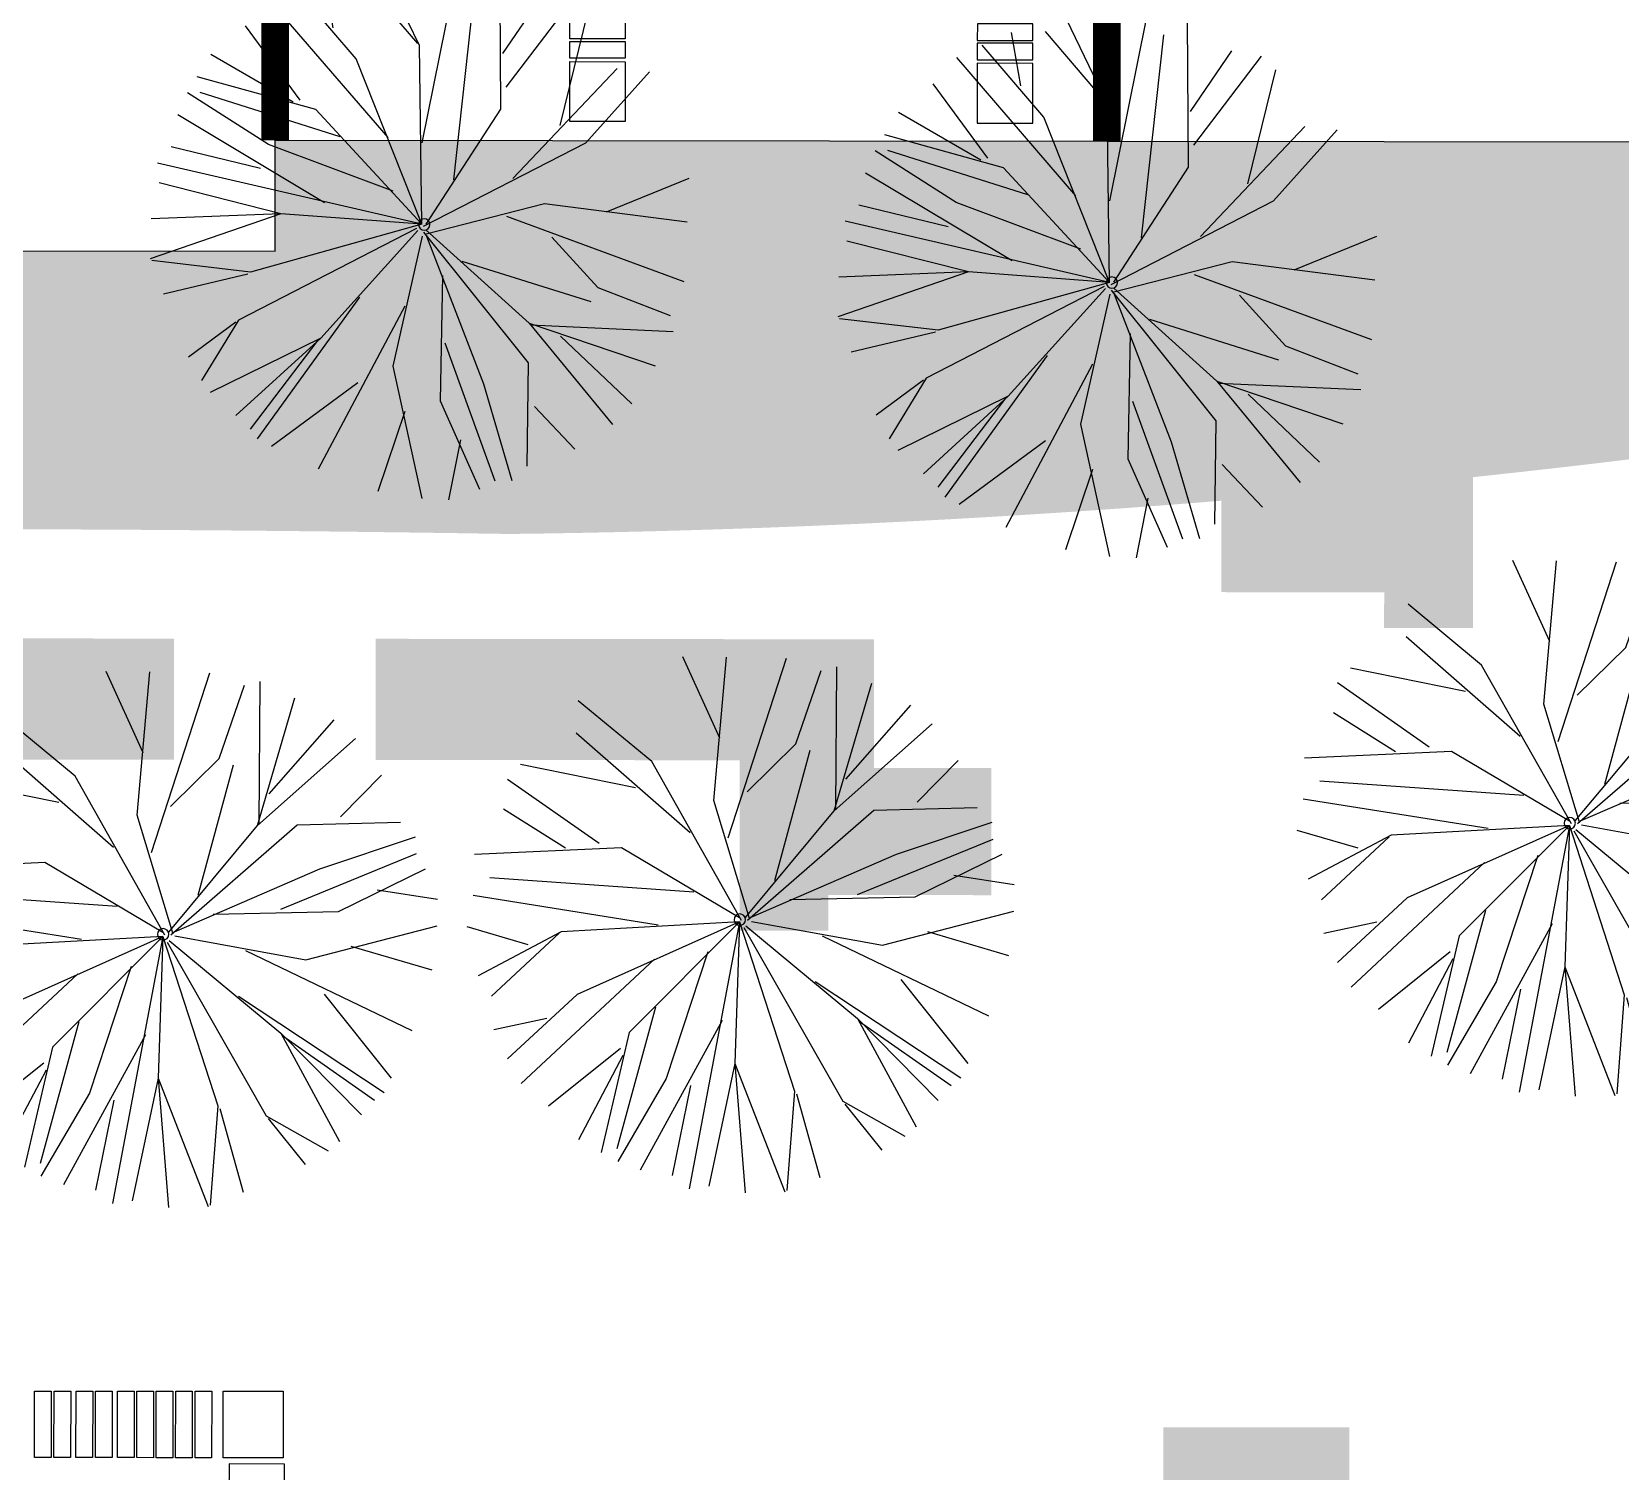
# Model space of a CAD drawing. Header units: millimetres. Extents: x -1030105 to 906887, y -616134 to 1220667.
# Drawn here: x -812864 to -784214, y -441791 to -415820 of the extents above; entities that cross this region are included whole.
import ezdxf

# ---------------------------------------------------------------- set-up
doc = ezdxf.new("R2010")
doc.units = ezdxf.units.MM
doc.header["$MEASUREMENT"] = 0
for name, color, linetype in [('240930  KHU B- TMB gời inno$0$DA-ELEV-PEN1', 8, 'Continuous'), ('240930  KHU B- TMB gời inno$0$DA-WALL-PATT', 8, 'Continuous'), ('240930  KHU B- TMB gời inno$0$TMB-KHU B-XREF$0$Xref-LBC-Plot$0$DA-SITE-CNTR1', 8, 'Continuous'), ('240930  KHU B- TMB gời inno$0$XREF_LBC_ZONE B_BEACH VILLA 22 11 11$0$DA-FLOR-PATT', 251, 'Continuous'), ('DA-LANS-TREE', 7, 'Continuous'), ('Dat cong trinh cac loai', 6, 'Continuous'), ('KTCQ CẢNH QUAN', 192, 'Continuous'), ('N-cay lon', 192, 'Continuous'), ('ranh dat', 7, 'Continuous'), ('TMB-KHU B-XREF$0$Xref-LBC-Plot$0$DA-SITE-CNTR1', 8, 'Continuous')]:
    doc.layers.add(name, color=color, linetype=linetype)
doc.layers.add('240930  KHU B- TMB gời inno$0$GFA', color=6, linetype='Continuous', lineweight=0)
doc.layers.add('GFA', color=6, linetype='Continuous', lineweight=0)

# ---------------------------------------------------------------- blocks, each defined once
blk = doc.blocks.new('*U1357')
at = {"layer": '240930  KHU B- TMB gời inno$0$DA-WALL-PATT'}
blk.add_lwpolyline([(-3.229222828849736e-06, -0.5999999999912385), (-0.3000032292184836, -0.5999983853798173), (-0.2999978471795833, 0.4000017712514665), (2.152816071429693e-06, 0.4000001566400453)], close=True, dxfattribs=at)
blk = doc.blocks.new('*U1358')
at = {"color": 0, "linetype": 'ByBlock', "lineweight": -2, "transparency": 16777216, "rotation": 180.0003083683384}
for p in [(-0.6520413989287883, -240.4905452351165), (-0.3020413989338584, -240.4905433514032), (0.04795860106107241, -240.4905414676899), (0.3979586010560023, -240.4905395839766), (0.7479586010509327, -240.4905377002632), (1.097958601045863, -240.4905358165499), (1.447958601040793, -240.4905339328366), (1.797958601035723, -240.4905320491233), (2.147958601030654, -240.4905301654099), (2.497958601025584, -240.4905282816966), (2.847958601020514, -240.4905263979833), (3.197958601015444, -240.49052451427), (3.547958601010374, -240.4905226305566)]:
    blk.add_blockref('*U1357', p, dxfattribs=at)
blk = doc.blocks.new('*U1367')
at = {"layer": '240930  KHU B- TMB gời inno$0$DA-WALL-PATT'}
blk.add_lwpolyline([(-0.003229222828849743, -599.9999999912397), (-300.0032292184842, -599.9983853798185), (-299.9978471795839, 400.0017712514673), (0.002152816071429697, 400.000156640046)], close=True, dxfattribs=at)
blk = doc.blocks.new('*U1368')
at = {"color": 0, "linetype": 'ByBlock', "lineweight": -2, "transparency": 16777216, "rotation": 180.0003083671565}
for p in [(397.9586010560033, -240490.539583977), (747.9586010509342, -240490.5377002637), (1097.958601045865, -240490.5358165504), (1447.958601040796, -240490.533932837), (1797.958601035727, -240490.5320491237), (2147.958601030658, -240490.5301654104), (2497.958601025588, -240490.5282816971), (2847.958601020519, -240490.5263979837), (3197.95860101545, -240490.5245142704), (3547.958601010381, -240490.5226305571)]:
    blk.add_blockref('*U1367', p, dxfattribs=at)
blk = doc.blocks.new('240930  KHU B- TMB gời inno$0$River Semi Roof plan')
at = {"layer": 'GFA', "true_color": 0x8c7854}
h = blk.add_hatch(dxfattribs=at)
h.set_pattern_fill('DOLMIT', color=35, scale=0.4632663540241868, angle=180)
h.set_pattern_definition([(180, (-298548.0829749774, -27398.88642619204), (3.72494558369705e-17, -0.1158165885060467), []), (225.0000000000001, (-298548.0829749774, -27398.88642619204), (0.2316331766234057, -0.2316331766234055), [0.1637893902130351, -0.3275787804260702])])
edge = h.paths.add_edge_path()
edge.add_line((11140.01659839404, -15026.58523369872), (11140.01622314871, -21596.48703951246))
edge.add_line((11140.01622315113, -21596.48703951237), (14212.43875728888, -21596.48443492525))
edge.add_line((14212.43875728909, -21596.48443492536), (14212.43976426888, -23196.73011857584))
edge.add_line((14212.43976426859, -23196.73011857584), (13569.27137817192, -23196.72924651307))
edge.add_line((13569.27137816873, -23196.72924651309), (13569.27137816873, -26132.59862993162))
edge.add_line((13569.27137816873, -26132.59862993155), (11276.56628487019, -26132.59862993155))
edge.add_line((11276.56628487063, -26132.59862993155), (11276.56628487063, -24016.04163258319))
edge.add_line((11276.56628487063, -24016.04163258323), (8955.182916996175, -24016.04161172589))
edge.add_line((8955.182916998769, -24016.0416117258), (8955.182291444173, -15026.58515572585))
edge.add_line((8955.182291444296, -15026.58515572584), (11140.01627673796, -15026.58519136095))
at = {"layer": '240930  KHU B- TMB gời inno$0$DA-ELEV-PEN1', "elevation": -1.537108971898405e-07}
for points in [[(-1439.520074217347, -549.7446226924658), (-361.544846681878, -549.7446226924658), (-361.544846681878, 450.2687200419605), (-1439.520074217347, 450.2687200419605)], [(-1461.734797787387, -6899.987814486027), (-383.7595702519175, -6899.987814486027), (-383.7595702519175, -7900.001157220453), (-1461.734797787387, -7900.001157220453)]]:
    blk.add_lwpolyline(points, close=True, dxfattribs=at)
at = {"color": 0, "xscale": -0.9999999999999982, "rotation": 180}
blk.add_blockref('*U1368', (-5350.750164527912, -240440.2672532536, -1.529520665684676e-07), dxfattribs=at)
at = {"color": 0, "xscale": 999.9999999999999, "yscale": 999.9999999999999, "zscale": 999.9999999999999}
blk.add_blockref('*U1358', (-5372.964888097951, 232990.5348160751, -1.529520665684676e-07), dxfattribs=at)
blk = doc.blocks.new('240930  KHU B- TMB gời inno$0$sdwsedwe')
at = {"layer": 'GFA', "true_color": 0x8c7854}
h = blk.add_hatch(dxfattribs=at)
h.set_pattern_fill('DOLMIT', color=35, scale=0.4632663540241877, angle=180)
h.set_pattern_definition([(180, (-258403.9892735296, -65107.98810847144), (3.724945583697057e-17, -0.1158165885060469), []), (225.0000000000001, (-258403.9892735296, -65107.98810847144), (0.2316331766234062, -0.231633176623406), [0.1637893902130355, -0.3275787804260709])])
edge = h.paths.add_edge_path()
edge.add_line((44679.27568386635, -221718.7026096657), (54301.83516302945, -221718.7031592661))
edge.add_line((54301.83516302938, -221718.7031592615), (54301.83134823957, -217218.7015681114))
edge.add_line((54301.83134823968, -217218.7015681118), (56645.61969201289, -217218.7000932461))
edge.add_line((56645.6196920129, -217218.7000932433), (56645.61841475242, -218160.7120491687))
edge.add_line((56645.61841475219, -218160.7120491751), (60945.61841475214, -218160.7120491751))
edge.add_line((60945.61841475219, -218160.7120491751), (60945.61841475219, -221518.7060923924))
edge.add_line((60945.61841475219, -221518.7060923912), (57845.61841475205, -221518.7060923912))
edge.add_line((57845.61841475242, -221518.7060923912), (57845.61838420385, -224918.7035644303))
edge.add_line((57845.61838420364, -224918.7035644278), (44679.27556966407, -224918.7044806418))
edge.add_line((44679.27556966408, -224918.7044806406), (44679.2756218568, -221718.7030807747))
at = {"layer": '240930  KHU B- TMB gời inno$0$XREF_LBC_ZONE B_BEACH VILLA 22 11 11$0$DA-FLOR-PATT'}
for points, elevation in [([(61576.4395036744, -198103.1357766872), (60376.43950367445, -198103.1357766872), (60376.43950367445, -197803.1357766872), (61576.43950367434, -197803.1357766872)], 1.6880877831248e-09), ([(61576.43950367451, -198453.1357766875), (60376.43950367457, -198453.1357766875), (60376.43950367457, -198153.1357766875), (61576.43950367445, -198153.1357766875)], 1.6880877831248e-09), ([(61576.4395036744, -198849.9412527944), (60376.43950367445, -198849.9412527944), (60376.43950367445, -198549.9412527944), (61576.43950367434, -198549.9412527944)], 1.6880877831248e-09), ([(61576.43950367451, -199199.9412527946), (60376.43950367457, -199199.9412527946), (60376.43950367457, -198899.9412527946), (61576.43950367445, -198899.9412527946)], 1.6880877831248e-09), ([(61576.4395036744, -199596.7467289016), (60376.43950367445, -199596.7467289016), (60376.43950367445, -199296.7467289016), (61576.43950367434, -199296.7467289016)], 1.6880877831248e-09), ([(61576.43950367451, -199946.7467289018), (60376.43950367457, -199946.7467289018), (60376.43950367457, -199646.7467289018), (61576.43950367445, -199646.7467289018)], 1.6880877831248e-09), ([(61576.4395036744, -200296.746728902), (60376.43950367445, -200296.746728902), (60376.43950367445, -199996.746728902), (61576.43950367434, -199996.746728902)], 1.6880877831248e-09), ([(61576.43950367451, -200646.7467289023), (60376.43950367457, -200646.7467289023), (60376.43950367457, -200346.7467289023), (61576.43950367445, -200346.7467289023)], 1.6880877831248e-09), ([(61576.43950367416, -200996.7467289025), (60376.43950367422, -200996.7467289025), (60376.43950367422, -200696.7467289025), (61576.4395036741, -200696.7467289025)], 1.6880877831248e-09), ([(60264.43950367434, -201309.9193319611), (59695.70953936671, -201309.9193319611), (59695.70953936671, -202309.9193319611), (60264.43950367434, -202309.9193319611)], 2.330540392751517e-09), ([(61576.43950367445, -202286.8954269819), (60376.43950367451, -202286.8954269819), (60376.43950367451, -201205.4802257589), (61576.4395036744, -201205.4802257589)], 1.6880877831248e-09)]:
    blk.add_lwpolyline(points, close=True, dxfattribs=dict(at, elevation=elevation))
blk = doc.blocks.new('240930  KHU B- TMB gời inno$0$MANSION ROOF PLAN')
at = {"color": 0}
blk.add_blockref('240930  KHU B- TMB gời inno$0$sdwsedwe', (-58302.94948899653, 203026.6796289831), dxfattribs=at)
blk = doc.blocks.new('240930  KHU B- TMB gời inno$0$A$C55f665a7')
at = {"layer": '240930  KHU B- TMB gời inno$0$GFA', "xscale": 0.001000000000000001, "yscale": 0.001000000000000001, "zscale": 0.001000000000000001, "rotation": 270}
blk.add_blockref('240930  KHU B- TMB gời inno$0$River Semi Roof plan', (222.1574898536783, -53.69505450641736, -0.1981017952130873), dxfattribs=at)
at = {"layer": '240930  KHU B- TMB gời inno$0$GFA', "extrusion": (6.866245319043681e-24, -9.491574411619205e-24, -1), "xscale": 0.001000000000000001, "yscale": 0.001000000000000001, "zscale": -0.001000000000000001, "rotation": 270}
blk.add_blockref('240930  KHU B- TMB gời inno$0$River Semi Roof plan', (-195.7411039981525, -53.6950553774368, 0.2007292849890477), dxfattribs=at)
at = {"layer": '240930  KHU B- TMB gời inno$0$GFA', "xscale": 0.001000000000000001, "yscale": 0.001000000000000001, "zscale": 0.001000000000000001, "rotation": 270}
blk.add_blockref('240930  KHU B- TMB gời inno$0$River Semi Roof plan', (252.1531607331708, -48.22343209409155, 1.390775594689586e-07), dxfattribs=at)
at = {"color": 0, "xscale": 0.001000000000000005, "yscale": 0.001000000000000005, "zscale": 0.001000000000000005, "rotation": 90}
blk.add_blockref('240930  KHU B- TMB gời inno$0$MANSION ROOF PLAN', (209.8547308640555, -79.50246593798511, -1.711173922558373e-07), dxfattribs=at)
blk = doc.blocks.new('11')
at = {"layer": 'N-cay lon', "color": 66, "linetype": 'Continuous', "true_color": 0x50710f, "extrusion": (0, 0, -1)}
for p, q in [((-0.8493883115006611, 8.622475802898407), (1.045323515078053, 15.30620115064085)), ((2.994213696569204, 11.38457165937871), (1.861652409657836, 15.22577556571923)), ((-4.133730978239328, 8.749743212712929), (-3.539968090830371, 14.77650450798683)), ((-0.6116700826678425, 5.458361273631454), (-2.685357840266079, 15.084900630638)), ((-0.8302361299283803, 8.8168726391159), (-2.005083761410788, 15.01787931006402)), ((-0.8493883115006611, 8.622475802898407), (-0.8975696181878448, 15.10504957591183)), ((3.013365878141485, 11.57896849489771), (3.338975594146177, 14.88394439616241)), ((-2.688717623474076, 3.89631178509444), (-6.258906268514693, 13.67028798907995)), ((4.571315349196084, 9.266227803425863), (6.916513547184877, 13.55003716493957)), ((4.552163167623803, 9.071830967906862), (8.763663751073182, 12.77912548230961)), ((5.859106640797108, 5.60598843335174), (8.899744088295847, 12.76571870362386)), ((-7.105644583934918, 7.864811137085781), (-9.443493473925628, 12.02107074880041)), ((5.859106640797108, 5.60598843335174), (10.534284307505, 11.23064443469048)), ((-4.752530951518565, 6.651458175620064), (-11.38448619889095, 10.44561699568294)), ((-10.38790316320956, 6.617809810675681), (-12.45171649148688, 9.372956201201305)), ((5.859106640797108, 5.60598843335174), (11.74155391193926, 9.541330049745739)), ((0.09554149047471583, 0.08856151672080159), (12.63639445579611, 8.864215150941163)), ((-7.977358507690951, 5.987649870570749), (-13.16829243919346, 7.676871613832191)), ((8.5225677608978, 4.75473024463281), (12.79361400497146, 7.670997572597116)), ((-5.739237043424509, 3.607897916343063), (-13.40010816266295, 6.718291698954999)), ((-8.906597997411154, 3.527382204541937), (-14.02092068805359, 5.994216812541708)), ((4.676960743963718, 3.366921102628112), (13.88387888949364, 6.189494345104322)), ((-9.718919388949871, 0.8592088383156806), (-13.99976349773351, 4.814326933119446)), ((9.223947986843996, 3.507824073778465), (14.44920178526081, 4.955966917099431)), ((6.838514467235655, 0.209474690258503), (13.98363183648326, 4.412984173279256)), ((8.898335756384768, 0.2028226505499333), (14.76157980330754, 3.943772460101172)), ((-11.78074568673037, 2.240147592499852), (-15.08423802035395, 2.173043688293546)), ((10.06333448016085, 0.8732064310461283), (15.17167018074542, 2.529254974797368)), ((9.888949779910035, 0.4978195379953831), (15.05875204247423, -0.01151484018191695)), ((-8.084376655053347, -0.6758399098180234), (-15.46921726164874, -0.3409481490962207)), ((-8.084376655053347, -0.6758399098180234), (-14.62791778787505, -4.349740362726152)), ((-8.22043147077784, -0.6624356457032263), (-13.86706846521702, -6.387666177004576)), ((-9.812703323666938, -1.487085062544793), (-15.35038618312683, -1.923028420656919)), ((4.995272194966674, -1.768176998477429), (15.27533105923794, -1.99581856909208)), ((0.7606273911660537, -2.921373998047784), (8.429372959653847, -11.52882298873737)), ((3.500699751777574, -2.995019322261214), (9.808945691445842, -11.46845622221008)), ((9.505881004733965, -3.390372392255813), (14.85004244628362, -3.524317363742739)), ((-2.755461977911182, -3.752770610153675), (-12.17316877830308, -8.713826596038416)), ((11.68270701391157, -3.604835589416325), (14.26954683591612, -5.233808728866279)), ((-9.186005893861875, -4.885883269598708), (-13.08914853422903, -6.85690089687705)), ((-5.338421904249117, -4.872383849695325), (-9.186005893861875, -4.885883269598708)), ((-3.646397104370408, -5.824244604678825), (-9.798923477297649, -11.10706692188978)), ((-1.412214121897705, -5.455481715966016), (-0.7393173871096224, -13.96259501669556)), ((7.683795922785066, -6.547913960414007), (12.75780169828795, -8.029332089005038)), ((7.819850738393143, -6.561318224528804), (13.02795736421831, -6.681858931202441)), ((1.952650231309235, -7.553674111375585), (8.140088119544089, -13.07072101789527)), ((9.53100219834596, -7.31877962895669), (11.28436595294625, -10.43601073417813)), ((-6.344280177727342, -8.110340944724157), (-8.04753669560887, -12.84998830524273)), ((2.67311361792963, -8.606099339202046), (3.847986771026626, -14.80710852472112)), ((-2.668976308079436, -9.84655071143061), (-2.097758449963294, -15.20284914784133)), ((-0.9789540028432384, -9.424099230673164), (2.74044710630551, -14.89427627623081)), ((4.209974919911474, -9.73903425829485), (5.187326695071533, -13.76125625800341))]:
    blk.add_line(p, q, dxfattribs=at)
at = {"layer": 'N-cay lon', "color": 66, "linetype": 'Continuous', "true_color": 0x5d8311, "extrusion": (0, 0, -1)}
for p, q in [((0.1338559113210067, 0.4774572739843279), (2.994213696569204, 11.38457165937871)), ((-2.820815979037434, 1.16112212673761), (-7.977358507690951, 5.987649870570749))]:
    blk.add_line(p, q, dxfattribs=at)
at = {"layer": 'N-cay lon', "color": 63, "linetype": 'Continuous', "true_color": 0xb1e746, "extrusion": (0, 0, -1)}
for p, q in [((0.09554149047471583, 0.08856151672080159), (4.552163167623803, 9.071830967906862)), ((-0.002122340258210897, 0.4908539948519319), (-0.8493883115006611, 8.622475802898407)), ((-0.4103378304280341, 0.5310718161053956), (-4.752530951518565, 6.651458175620064)), ((0.09554149047471583, 0.08856151672080159), (5.859106640797108, 5.60598843335174)), ((-0.5654682631138712, 0.350071701221168), (-8.906597997411154, 3.527382204541937)), ((2.563562806113623, 0.0417962558567524), (9.223947986843996, 3.507824073778465)), ((-0.2934096745448187, 0.3232682016678154), (-9.718919388949871, 0.8592088383156806)), ((-0.3125719137024134, 0.12876927992329), (-8.084376655053347, -0.6758399098180234)), ((-0.4294900120003149, 0.336674980353564), (-3.646397104370408, -5.824244604678825)), ((-0.04043676098808646, 0.101958237355575), (-2.668976308079436, -9.84655071143061)), ((0.09554149047471583, 0.08856151672080159), (8.898335756384768, 0.2028226505499333)), ((0.09554149047471583, 0.08856151672080159), (9.505881004733965, -3.390372392255813)), ((0.09554149047471583, 0.08856151672080159), (7.683795922785066, -6.547913960414007)), ((-2.954891307512298, -0.1997578092850745), (-9.517510571866296, -4.06808816245757)), ((-0.05958894244395196, -0.09243859816342592), (1.952650231309235, -7.553674111375585))]:
    blk.add_line(p, q, dxfattribs=at)
blk.add_circle((0, 2.328306436538696e-10), 0.3205625640602738, dxfattribs=at)

msp = doc.modelspace()

# ---------------------------------------------------------------- block references
at = {"extrusion": (2.640915683520526e-09, -1.169969117981692e-09, 1), "xscale": 1000, "yscale": 1000, "zscale": 1000, "rotation": 359.939493815354}
msp.add_blockref('240930  KHU B- TMB gời inno$0$A$C55f665a7', (-1017362.464072716, -363899.1368995138, 200.7298921211862), dxfattribs=at)

# ---------------------------------------------------------------- next in the draw order: hatches: boundary and pattern name
at = {"layer": 'DA-LANS-TREE', "true_color": 0xc1a88b}
h = msp.add_hatch(dxfattribs=at)
h.set_pattern_fill('AR-B88', color=253, scale=100, angle=-0.06050618418760054)
h.set_pattern_definition([(359.9394938158123, (-1186721561.658635, -431575606.1119671), (0.8448255484879041, 799.9995539184962), []), (89.9394938158124, (-1186721561.658635, -431575606.1119671), (-399.1549514107602, 800.42196669274), [800.0000000000002, -800.0000000000002])])
h.paths.add_polyline_path([(-804245.7020395044, -424880.8345597343, 0.0566087968557375), (-762546.3498408175, -419629.2726958466), (-763468.082977389, -415836.0722352152), (-778468.0738564548, -415819.5301461683), (-778470.279468264, -417819.5289296292), (-808470.2612272259, -417786.4447516605), (-808472.4668390509, -419786.4435354503), (-838472.4485958354, -419753.3593567612), (-838474.6542076445, -421753.3581402221), (-868474.635963615, -421720.2739617366), (-868476.8415764265, -423720.2727454795), (-868221.1593122815, -426914.9829396051, -0.02404349640940966)])

# ---------------------------------------------------------------- next in the draw order: linework, layer by layer
at = {"layer": '240930  KHU B- TMB gời inno$0$TMB-KHU B-XREF$0$Xref-LBC-Plot$0$DA-SITE-CNTR1'}
for points in [[(-793417.1827016673, -369664.3149568846), (-793470.2703459985, -417802.986840316)], [(-808420.8229132066, -372956.9064674106), (-808470.2612247197, -417786.4447509557)]]:
    msp.add_lwpolyline(points, dxfattribs=at)
at = {"layer": 'Dat cong trinh cac loai', "extrusion": (2.655489506349529e-09, 1.263057379239647e-08, 0.9999999999999999)}
for points, elevation in [([(-778419.9609258345, -366359.1882170941), (-793423.4500238597, -369655.236225869), (-793474.2860293761, -417793.9105407954), (-778474.2943939255, -417809.751019653)], -0.1633311459409684), ([(-793423.4500238597, -369655.236225869), (-808426.9362126403, -372948.5295145456), (-808474.2776654684, -417778.0700615776), (-793474.2860293761, -417793.9105407954)], -0.1633311459409688), ([(-808426.9362126403, -372948.5295145456), (-823430.4212151966, -376240.6994906001), (-823476.3813652375, -419762.2284674133), (-808476.3897299594, -419778.0689464275)], -0.1633311459409681)]:
    msp.add_lwpolyline(points, close=True, dxfattribs=dict(at, elevation=elevation))
at = {"layer": 'ranh dat'}
for points in [[(-793417.1827016673, -369664.3149568846), (-793470.2703459985, -417802.986840316)], [(-808420.8229132066, -372956.9064674106), (-808470.2612247197, -417786.4447509557)]]:
    msp.add_lwpolyline(points, dxfattribs=at)
at = {"layer": 'TMB-KHU B-XREF$0$Xref-LBC-Plot$0$DA-SITE-CNTR1', "extrusion": (2.655489506349529e-09, 1.263057379239647e-08, 0.9999999999999999), "const_width": 500.0000000000001}
for points, elevation in [([(-793423.4500238597, -369655.236225869), (-793474.2860293761, -417793.9105407954)], -0.1633311459409688), ([(-808426.9362126403, -372948.5295145456), (-808474.2776654684, -417778.0700615776)], -0.1633311459409681)]:
    msp.add_lwpolyline(points, dxfattribs=dict(at, elevation=elevation))

# ---------------------------------------------------------------- next in the draw order: block references
at = {"layer": 'KTCQ CẢNH QUAN'}
for p, xscale, yscale, zscale, rotation in [((-805784.536218245, -419296.6901735602), 320.0000000000005, 320.0000000000005, 320.0000000000005, 131.9977580735893), ((-793381.7344200867, -420345.529021359), 320.0000000000005, 320.0000000000005, 320.0000000000005, 131.9977580735893), ((-785124.6776530656, -430098.8168687824), 320.0000000000003, 320.0000000000003, 320.0000000000003, 224.2883100867333), ((-810495.1277072611, -432103.8818662124), 320.0000000000003, 320.0000000000003, 320.0000000000003, 224.2883100867333), ((-800093.9948302396, -431839.7120846012), 320.0000000000003, 320.0000000000003, 320.0000000000003, 224.2883100867333)]:
    msp.add_blockref('11', p, dxfattribs=dict(at, xscale=xscale, yscale=yscale, zscale=zscale, rotation=rotation))

doc.saveas('drawing.dxf')
